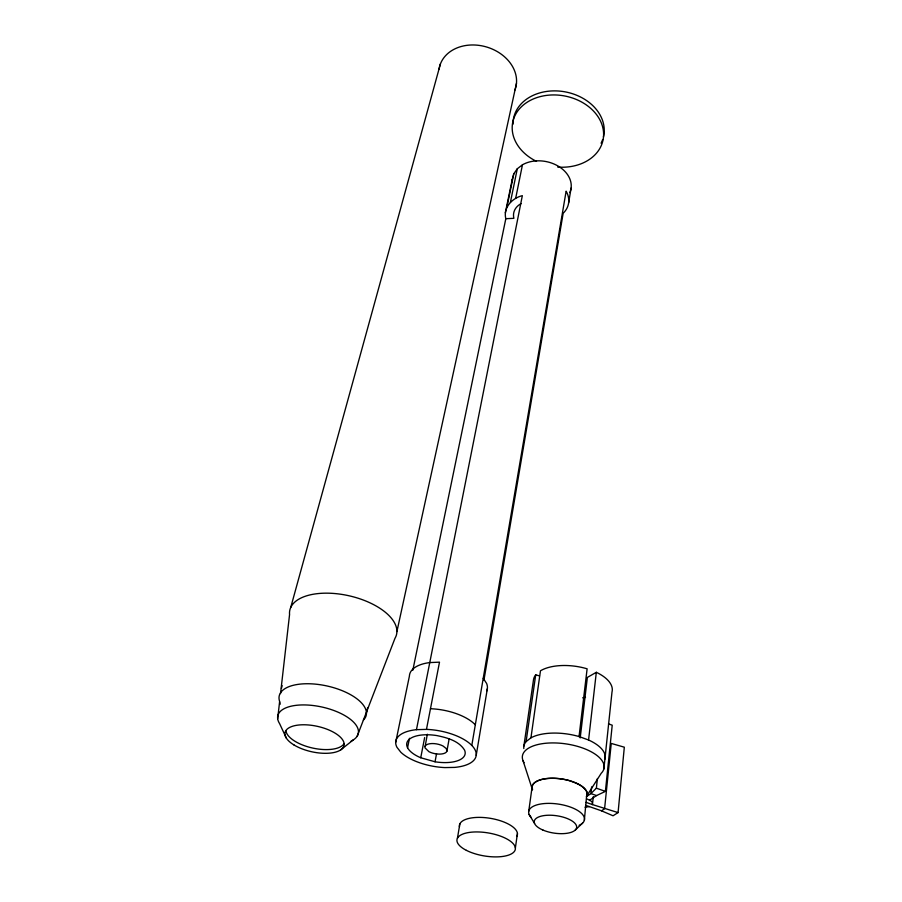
<?xml version="1.0" encoding="UTF-8"?>
<svg xmlns="http://www.w3.org/2000/svg" width="902" height="902" viewBox="0 0 902 902"><rect width="100%" height="100%" fill="white"/><g stroke="black" fill="none" stroke-linecap="round" stroke-linejoin="round"><path stroke-width="1.35" d="M427.334 734.239L424.91 747.747L428.957 751.704A11.241 4.95 10.4 0 0 446.885 751.276L449.151 738.794M446.885 751.276L446.343 748.604L442.995 745.988A11.241 4.95 10.4 0 0 431.99 743.552A11.241 4.95 10.4 0 0 424.977 746.439M601.487 810.808L613.056 815.78L618.073 812.589L624.319 747.194L611.252 743.428L604.588 808.801L601.487 810.808L585.556 805.283M589.705 800.164L596.526 795.575L605.4 791.381L612.221 725.208L608.478 723.832M603.878 768.921L611.996 692.014A39.756 19.269 8.1 0 0 596.323 672.306L587.371 677.413L580.2 737.926M586.39 796.669L590.911 793.591L596.369 788.179L597.406 778.527M593.324 796.579L592.445 804.584L618.073 812.589M584.349 820.313L586.965 792.103C583.594 785.495 575.972 783.06 569.466 780.681A27.861 11.929 8.3 0 0 532.169 786.51L528.73 811.315M591.656 786.848L590.911 793.591L596.526 795.575M277.681 718.601L279.62 701.587L280.195 704.236M280.533 693.582L289.565 614.533A54.729 27.094 12.8 0 1 349.119 595.794A54.729 27.094 12.8 0 1 394.975 638.334L357.203 736.122M604.915 759.123A41.064 18.435 8.2 0 0 588.578 740.012L596.323 672.306M588.578 740.012L579.05 736.551L587.123 668.81A39.756 19.269 8.1 0 0 540.478 670.795L530.94 737.825L526.08 741.624A41.064 18.435 8.2 0 0 523.814 748.536M515.369 847.993L517.432 833.504M523.87 746.123L533.533 679.544A39.756 19.269 8.1 0 1 535.72 674.809L539.52 675.936M526.08 741.624L535.72 674.809M476.211 755.357L487.373 688.587M568.621 202.916L571.09 188.112M457.438 838.195L459.885 823.785M471.802 745.424L566.129 191.19A30.059 22.246 10.8 0 1 563.164 213.267L483.9 680.401M435.046 761.784A29.653 13.068 10.4 0 0 464.519 750.036C458.644 740.711 446.952 737.678 436.805 735.57A29.653 13.068 10.4 0 0 407.884 740.79A29.653 13.068 10.4 0 0 420.738 757.759L435.046 761.784L436.545 753.689M420.738 757.759L424.65 737.543M426.466 729.38A40.838 17.995 10.4 0 1 473.674 747.611A40.838 17.995 10.4 0 1 454.642 767.399L444.968 767.591A40.838 17.995 10.4 0 1 400.838 752.257L396.959 747.307A40.838 17.995 10.4 0 1 416.465 729.673L426.466 729.38L439.5 662.158L429.769 662.575A39.53 18.852 10.4 0 0 409.395 676.162L395.674 742.414M416.465 729.673L522.337 195.655C512.212 198.045 502.955 207.731 505.819 218.701L412.823 670.254M515.673 198.327L522.461 164.784A29.766 22.268 10.8 0 1 558.056 166.047A29.766 22.268 10.8 0 1 569.816 192.6M407.569 747.735L409.463 738.264M510.408 202.285L517.286 168.775L522.461 164.784M505.323 212.838L512.257 179.374L513.802 173.748L517.286 168.775M506.879 207.234L513.802 173.748M396.914 631.547L516.463 83.367M366.46 713.042L367.689 707.529M281.413 688.384L282.146 685.667M290.715 607.531L440.424 63.941M586.875 795.789L601.228 773.273A41.255 18.299 8.3 0 0 565.171 743.778A41.255 18.299 8.3 0 0 524.028 762.686M363.382 720.123L365.062 718.071A44.57 20.036 12.5 0 0 324.788 685.509A44.57 20.036 12.5 0 0 279.564 701.237M575.262 830.043L582.613 823.086M340.505 750.024L353.325 739.877M589.378 806.613L584.992 807.222M505.819 218.701L513.881 218.318A22.099 16.123 10.8 0 1 521.108 203.57M586.063 802.352L592.445 804.584L592.31 802.363L591.193 801.134L587.179 799.014M596.369 788.179L605.4 791.381M483.235 678.27L486.629 683.49A39.53 18.852 10.4 0 1 486.753 690.977M529.102 814.427L534.593 823.458M286.351 738.14L279.62 723.663A41.188 18.085 12.4 0 1 323.987 707.495A41.188 18.085 12.4 0 1 351.103 741.106M523.036 760.702L532.428 789.622A27.872 11.94 8.3 0 1 558.676 778.561A27.872 11.94 8.3 0 1 587.089 795.316M532.169 786.51L532.507 789.791M344.169 743.564A30.138 13.056 12.4 0 1 312.644 748.051A30.138 13.056 12.4 0 1 285.934 730.755M439.026 69.24A39.496 31.299 16.4 0 1 485.592 46.712A39.496 31.299 16.4 0 1 514.929 90.008M430.457 708.735A40.432 18.265 10.4 0 1 475.309 724.813M459.445 826.841A29.383 11.816 9.4 0 1 490.575 818.362A29.383 11.816 9.4 0 1 516.756 836.515M512.201 181.708A29.766 22.268 10.8 0 1 512.257 179.374M536.521 161.368A46.025 35.764 10.5 0 1 527.704 101.881A46.025 35.764 10.5 0 1 600.709 121.522A46.025 35.764 10.5 0 1 557.718 167.073M602.671 139.506A45.901 35.764 10.5 0 1 601.082 143.204M513.046 124.16A45.901 35.764 10.5 0 1 562.668 91.452A45.901 35.764 10.5 0 1 603.438 136.924M531.323 817.607A28.188 11.692 8.4 0 1 540.636 804.02A28.188 11.692 8.4 0 1 576.57 809.827A28.188 11.692 8.4 0 1 579.118 825.341M530.94 737.825A41.064 18.435 8.2 0 1 579.05 736.551M585.511 697.381A24.839 12.042 8.1 0 1 582.669 697.798M294.018 744.984A30.194 13.023 12.4 0 0 343.301 747.307A30.194 13.023 12.4 0 0 306.297 724.836A30.194 13.023 12.4 0 0 294.018 744.984M466.368 850.349A29.574 11.67 9.4 0 0 514.692 850.969A29.574 11.67 9.4 0 0 477.417 831.937A29.574 11.67 9.4 0 0 466.368 850.349M542.981 830.077A21.4 8.772 8.4 0 0 576.558 827.957A21.4 8.772 8.4 0 0 546.86 815.295A21.4 8.772 8.4 0 0 542.981 830.077"/></g></svg>
